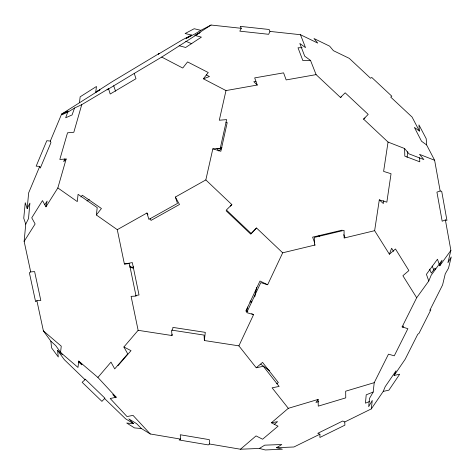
<?xml version="1.0" encoding="UTF-8"?>
<svg xmlns="http://www.w3.org/2000/svg" width="475" height="475" viewBox="0 0 475 475"><rect width="100%" height="100%" fill="white"/><g stroke="black" fill="none" stroke-linecap="round" stroke-linejoin="round"><path stroke-width="0.71" d="M319.907 434.203L319.895 437.457L344.897 425.167L344.749 421.972L342.748 421.004L317.775 433.313L319.907 434.203L293.93 446.987L276.557 447.717L281.788 444.511L264.694 445.164L259.409 448.436L240.463 449.231L209.57 444.006L208.287 444.921L179.128 439.981L180.607 439.108L180.245 434.756L209.35 439.666L209.57 444.006M30.703 271.914L34.616 271.587L40.814 300.473L36.884 300.651L35.607 301.708L29.385 272.775L30.703 271.914L24.136 241.383L25.739 224.164L28.512 218.583L29.907 203.092L27.188 208.602L25.246 202.724L23.75 218.221L25.739 224.164M27.188 208.602L28.654 192.862L39.74 166.369L36.165 166.167L46.799 140.707L50.326 141.069L50.962 142.595L40.31 168.043L39.74 166.369M180.607 439.108L150.243 433.972L133.024 415.376L127.021 416.563L110.194 398.507L116.227 397.237L97.903 377.447L110.99 362.116L114.712 368.891L127.722 353.875L123.898 346.993L138.136 330.315L172.003 335.54L172.152 334.186M172.597 330.119L172.894 327.406L205.283 332.363L204.351 340.527L238.889 345.853L256.233 367.775L263.322 366.284L279.134 386.424L272.098 387.82L288.319 408.322L318.108 399.428L318.262 406.143L345.753 397.866L345.681 391.192L374.223 382.672L388.485 354.154L394.262 355.84L407.871 328.688L402.117 326.889L416.688 297.754L428.788 280.986L431.134 275.304L442.1 260.163L439.761 265.792L437.463 259.231L426.419 274.324L428.788 280.986M344.749 421.972L371.308 408.898L372.246 400.449L368.671 406.653L369.514 398.383L373.184 392.035L374.223 382.672M79.473 102.636L80.156 96.817L96.455 86.48L95.724 92.233L99.964 89.811L61.625 114.059L50.326 141.069M97.903 377.447L78.749 361.089L77.983 367.43L60.557 352.432L61.251 346.15L43.385 330.891L36.884 300.651M138.136 330.315L131.094 296.335L136.064 296.109L129.343 263.601L124.397 264.023L117.278 229.668L96.342 214.973L97.227 207.623L78.084 194.322L77.277 201.584L57.849 187.94L66.15 159L59.82 159.44L67.533 132.792L73.821 132.27L81.742 104.66L108.561 88.7L110.2 94.014L135.993 78.702L134.235 73.417L161.714 57.071L200.129 32.538L195.011 35.465L201.406 37.133L185.66 47.47L179.176 45.737M407.069 157.368L407.776 151.679M85.061 379.703L85.144 379.098L104.922 398.187L101.917 401.363L82.145 382.28L85.061 379.703L64.327 359.688L57.558 350.39L58.3 356.98L51.579 347.878L50.843 341.151L43.385 330.891M383.77 200.628L383.331 203.532L379.305 199.856L374.638 230.684L389.387 254.208L395.497 248.995L408.886 270.584L402.883 275.726L416.688 297.754M269.972 31.409L268.654 34.295L239.804 31.16L241.276 28.304L240.237 26.368L269.123 29.486L269.972 31.409L300.455 34.711L305.514 47.619L299.832 43.457L304.73 56.198L310.525 60.42L316.095 74.623L340.462 97.458L345.171 92.815L368.202 114.392L363.565 119.112L388.051 142.061L383.61 171.41L391.05 173.731L386.84 202.166L379.305 199.856M254.766 296.917L256.613 287.476M246.103 311.273L246.531 309.106M246.703 311.327L247.558 307.004M24.136 241.383L35.126 223.963L31.748 217.817L42.477 200.587L45.938 206.821L47.132 201.032L44.816 204.713M117.278 229.668L146.941 213.008L148.912 219.402L177.49 203.401L175.37 197.036L205.829 179.93L212.842 148.823L220.845 151.276L227.21 122.609L225.892 122.2M316.095 74.623L286.17 79.925L283.581 72.853L254.683 77.888L257.248 85.043L225.987 90.577L219.296 120.228L226.646 119.617L220.24 148.396L212.824 148.907M445.384 219.943L446.951 220.436L441.697 191.3L440.165 191.009L436.923 192.12L442.178 221.213L445.384 219.943L450.882 250.39L447.925 262.711L451.25 256.957L448.519 268.161L445.265 273.802L442.587 284.97L429.768 310.418L430.884 309.753L418.944 333.462L417.757 334.269L405.175 359.242L394.119 375.458L399.695 374.193L388.888 390.171L383.248 391.388L371.308 408.898M129.764 267.098L132.97 268.001L133.321 266.588M64.552 158.899L63.745 161.696L66.15 159M67.86 111.708L65.687 117.782L72.081 114.938L74.551 108.021L81.742 104.66M389.387 254.208L391.62 248.259L393.532 251.334M383.248 391.388L385.201 386.662L396.073 370.755L394.119 375.458M238.889 345.853L253.585 314.634L251.679 313.702M253.585 314.634L246.703 312.621L260.787 282.613L267.645 284.762L282.684 252.807L315.406 244.934M402.931 327.334L403.59 326.01L402.117 326.889M45.938 206.821L57.849 187.94M318.108 399.428L315.958 402.438L318.772 401.595M439.761 265.792L450.882 250.39M96.342 214.973L101.43 208.501L82.288 195.237L80.922 196.971M225.987 90.577L203.359 78.785L208.264 72.538L187.572 61.91L182.738 68.032L161.714 57.071M117.99 365.679L131.023 350.657L123.898 346.993M230.417 206.15L231.848 204.6L205.829 179.93M282.684 252.807L256.524 228L250.764 234.157L226.136 210.787M256.524 228L251.132 233.486L226.379 209.998L231.848 204.6M276.753 383.83L278.303 382.506L262.55 362.389L256.233 367.775M240.463 449.231L256.055 435.902L262.592 439.227L278.053 426.194L271.409 422.78L288.319 408.322M274.235 424.442L277.537 421.634L271.409 422.78M221.528 148.61L218.684 150.943L217.01 148.556M363.565 119.112L365.008 117.942M134.235 73.417L107.095 89.834L108.561 88.7M87.044 200.967L89.342 199.227M195.011 35.465L211.078 25.038L241.276 28.304M95.724 92.233L112.266 81.647L159.297 53.408L158.323 54.186L182.37 39.853L191.633 35.073L185.113 33.535L194.18 28.732L200.842 30.323L211.078 25.038M340.462 97.458L341.531 96.775M191.633 35.073L186.093 38.475L195.183 33.802L200.842 30.323M74.551 108.021L68.376 111.821L62.065 114.742L68.103 111.031L61.625 114.059M373.184 392.035L366.213 394.826L365.447 403.174L369.526 401.535M203.359 78.785L209.451 76.552L206.227 74.884M218.28 148.859L221.991 147.618M374.638 230.684L344.132 238.023L344.054 230.351L314.438 237.387L314.616 245.124M342.089 230.161L312.615 237.156L314.711 242.992M124.397 264.023L132.329 262.592L139.015 294.957L135.417 295.587M255.954 81.308L253.798 81.688L257.248 85.043M310.525 60.42L302.854 60.586L298.015 47.773L302.106 47.69M249.856 301.969L251.815 301.981M141.431 428.545L134.508 427.91L126.736 423.041L133.511 423.676L128.773 418.885L136.586 423.641L141.431 428.545L150.243 433.972M276.557 447.717L282.358 449.207L265.258 449.962L259.409 448.436M250.319 301.025L251.703 301.411M388.051 142.061L404.593 148.527L408.981 153.852L423.872 159.594L419.526 154.363L434.619 160.265L440.165 191.009M185.749 41.254L191.829 43.777M300.455 34.711L317.739 43.083L313.987 38.528L329.668 46.176L333.397 50.665L349.267 58.354L370.548 78.244L371.771 77.467L391.822 96.205L390.723 97.096L412.092 117.076L419.401 131.082L414.39 127.413L421.521 141.223L426.627 144.934L434.619 160.265M267.645 284.762L259.973 281.028L245.967 310.899L247.867 311.832M133.511 423.676L125.548 418.778L104.72 398.673M129.604 265.905L132.97 268.001M260.793 364.23L269.758 370.773M116.227 397.237L112.747 394.559L115.704 397.753M78.553 361.95L81.932 364.842L78.749 361.089M50.843 341.151L55.741 345.64L62.356 354.789L57.558 350.39M175.37 197.036L179.485 204.487L151.032 220.406L150.011 218.559M146.941 213.008L147.963 214.854M435.64 269.473L435.035 268.132L431.324 273.125L429.56 269.129M432.131 266.089L433.912 270.091M343.734 234.638L344.903 237.838M113.673 85.743L115.55 91.212M319.063 235.256L319.337 236.681M172.003 335.54L171.552 330.101L204.078 335.095L204.351 340.527M419.401 131.082L418.956 124.907L426.2 138.676L426.627 144.934M419.639 157.753L419.769 161.815L404.819 156.132L404.593 148.527"/></g></svg>
